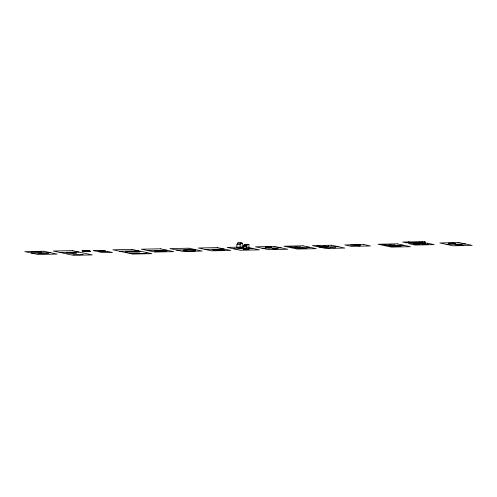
<?xml version="1.0" encoding="UTF-8"?>
<svg xmlns="http://www.w3.org/2000/svg" width="497" height="497" viewBox="0 0 497 497"><rect width="100%" height="100%" fill="white"/><g stroke="black" fill="none" stroke-linecap="round" stroke-linejoin="round"><path stroke-width="0.75" d="M83.03 254.184L83.024 254.588L78.93 254.787L72.953 254.259M236.833 247.636L236.907 244.679L237.79 242.952L241.02 242.884L242.319 243.163L242.188 248.028L236.833 247.636L242.188 248.028M240.063 247.568L240.138 244.611L241.02 242.884M243.462 249.065L243.536 246.102L244.418 244.381L247.655 244.313L248.947 244.592L248.823 249.457L243.462 249.065L248.823 249.457M246.692 248.997L246.767 246.034L247.655 244.313M421.829 243.598L421.878 241.809L424.537 241.753L425.494 241.958L425.444 243.747L421.829 243.598L425.444 243.747M424.488 243.542L424.537 241.753M146.907 252.849L145.317 253.408A5.082 0.478 1.5 0 1 144.248 253.476L143.397 253.501A4.927 0.466 1.5 0 1 141.111 253.489L129.798 253.209M300.306 246.313L299.908 247.034L294.883 246.624L294.584 247.146L288.614 246.531M307.009 247.755L306.612 248.475L301.586 248.065L301.288 248.587L295.317 247.978M328.679 245.68L328.281 246.406L323.255 245.996L322.957 246.518L316.987 245.903M335.525 247.158L335.133 247.879L330.101 247.469L329.809 247.991L323.833 247.382M394.345 244.325L393.947 245.052L388.921 244.642L388.623 245.164L382.653 244.549M428.308 244.213L428.079 244.623L424.873 244.176L423.04 244.766L421.804 244.499M89.671 250.724L82.03 250.942L90.51 251.202M90.504 251.215L82.067 250.879M85.534 250.991L85.484 250.973A3.473 0.329 1.5 0 0 85.173 250.817L85.217 250.836M242.319 243.163L237.79 242.952M236.907 244.679L240.138 244.611M248.947 244.592L244.418 244.381M243.536 246.102L246.767 246.034M405.738 242.698L422.928 242.337M266.038 247.338L268.989 247.276L268.486 247.171L265.535 247.226L269.635 247.873L266.541 247.208M31.473 253.054L50.489 252.656M59.994 252.457L79.004 252.06M119.504 251.215L138.514 250.817M148.019 250.618L167.029 250.221M176.541 250.022L195.551 249.624M205.056 249.426L224.066 249.028M233.764 248.823L252.78 248.425M262.093 248.233L281.103 247.835M290.615 247.636L309.625 247.239M319.13 247.04L338.146 246.642M384.721 245.667L403.738 245.269M446.511 244.375L465.527 243.977M31.013 251.967L41.941 252.078M37.815 253.433L48.737 253.538M421.878 241.809L422.835 242.014M408.124 241.933L411.541 242.673M76.408 252.762L76.401 253.159L72.307 253.358L66.331 252.836L76.408 252.762M140.036 251.724L139.887 251.817A6.442 0.609 1.5 0 1 138.75 251.998L137.563 252.072A4.361 0.41 1.5 0 1 136.613 252.091L135.029 252.078A6.492 0.609 1.5 0 1 132.569 251.973L125.424 251.917L130.289 251.656A44.009 4.144 1.5 0 1 133.358 251.588L140.036 251.749M246.183 244.791L245.767 245.611L246.524 245.593L246.947 244.772L246.183 244.791M401.116 245.785L400.725 246.506L395.699 246.102L395.401 246.618L389.424 246.009L401.116 245.785M360.468 244.884L359.822 245.916L350.515 245.096L360.468 244.884M224.135 250.003L220.674 250.544L213.288 250.233L212.182 249.506L218.891 249.364L224.135 250.003M271.368 247.164L269.057 247.438L267.193 247.034L271.368 247.164M277.922 248.575L273.598 248.724L276.189 249.283L275.183 249.308L272.089 248.637L277.922 248.575M419.909 241.691L402.719 242.051L406.136 242.785L423.326 242.424L419.909 241.691M43.86 251.233L24.85 251.631L38.095 254.483L57.112 254.085L43.86 251.233M72.382 250.637L53.372 251.035L73.239 255.309L92.249 254.911L72.382 250.637M131.891 249.395L112.875 249.792L132.749 254.066L151.759 253.669L131.891 249.395M160.407 248.798L141.397 249.196L154.642 252.041L173.658 251.644L160.407 248.798M188.928 248.202L169.912 248.599L183.163 251.445L202.173 251.047L188.928 248.202M217.444 247.605L198.433 248.003L211.679 250.848L230.695 250.451L217.444 247.605M246.152 247.003L227.141 247.4L240.386 250.252L259.403 249.854L246.152 247.003M274.481 246.413L255.47 246.81L268.715 249.656L287.732 249.258L274.481 246.413M303.002 245.816L283.992 246.214L297.237 249.059L316.247 248.662L303.002 245.816M331.518 245.22L312.507 245.617L325.752 248.463L344.769 248.065L331.518 245.22M363.841 244.543L344.831 244.94L351.454 246.363L370.464 245.965L363.841 244.543M397.115 243.847L378.099 244.244L391.35 247.096L410.36 246.698L397.115 243.847M427.532 243.207L408.522 243.605L415.144 245.033L434.154 244.636L427.532 243.207M458.905 242.555L439.888 242.952L453.14 245.804L472.15 245.406L458.905 242.555M102.985 250.445L93.473 250.643L96.312 251.252L105.824 251.053L102.985 250.445M418.667 243.841L416.865 243.884L419.375 243.996L418.667 243.841M453.413 243.12L448.474 243.219L450.555 243.673L455.494 243.567L453.413 243.12M107.712 251.463L98.207 251.662L102.941 252.681L112.446 252.482L107.712 251.463M163.96 250.743L154.455 250.942L157.288 251.557L166.799 251.358L163.96 250.743M459.849 244.623L454.91 244.729L463.067 245.313L459.849 244.623M244.338 245.909A1.062 0.609 -21.4 0 0 245.636 244.841A1.062 0.609 -21.4 0 0 243.959 244.934A1.062 0.609 -21.4 0 0 244.338 245.909M415.001 244.133A3.547 0.335 1.5 0 0 420.493 244.015A3.547 0.335 1.5 0 0 415.374 243.561A3.547 0.335 1.5 0 0 415.001 244.133M185.921 250.948A6.374 0.603 1.5 0 0 195.681 250.718A6.374 0.603 1.5 0 0 186.344 249.916A6.374 0.603 1.5 0 0 185.921 250.948"/></g></svg>
